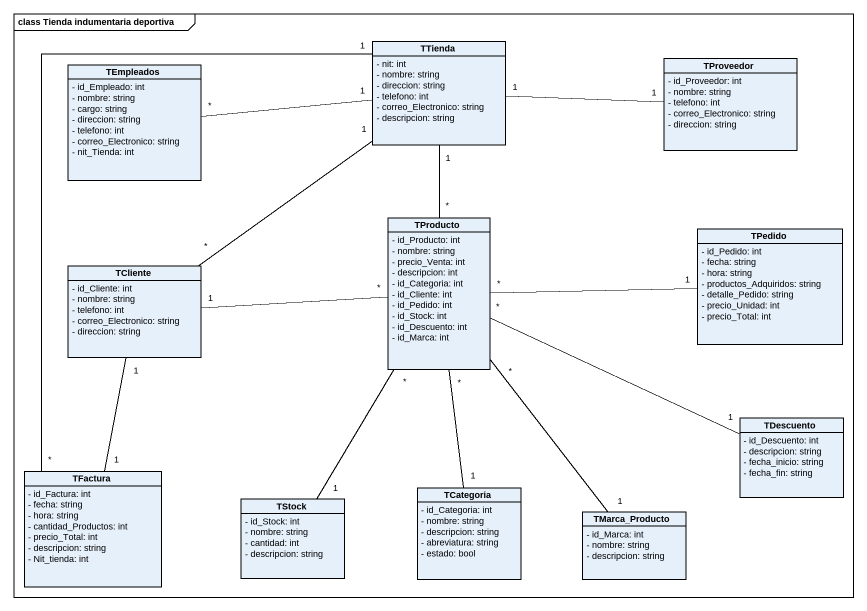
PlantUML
@startuml
mainframe class Tienda indumentaria deportiva
hide circle
hide empty members
skinparam classAttributeIconSize 0
class TTienda {
  - nit: int
  - nombre: string
  - direccion: string
  - telefono: int
  - correo_Electronico: string
  - descripcion: string
}
class TProveedor {
  - id_Proveedor: int
  - nombre: string
  - telefono: int
  - correo_Electronico: string
  - direccion: string
}
class TEmpleados {
  - id_Empleado: int
  - nombre: string
  - cargo: string
  - direccion: string
  - telefono: int
  - correo_Electronico: string
  - nit_Tienda: int
}
class TProducto {
  - id_Producto: int
  - nombre: string
  - precio_Venta: int
  - descripcion: int
  - id_Categoria: int
  - id_Cliente: int
  - id_Pedido: int
  - id_Stock: int
  - id_Descuento: int
  - id_Marca: int
}
class TPedido {
  - id_Pedido: int
  - fecha: string
  - hora: string
  - productos_Adquiridos: string
  - detalle_Pedido: string
  - precio_Unidad: int
  - precio_Total: int
}
class TCliente {
  - id_Cliente: int
  - nombre: string
  - telefono: int
  - correo_Electronico: string
  - direccion: string
}
class TDescuento {
  - id_Descuento: int
  - descripcion: string
  - fecha_inicio: string
  - fecha_fin: string
}
class TFactura {
  - id_Factura: int
  - fecha: string
  - hora: string
  - cantidad_Productos: int
  - precio_Total: int
  - descripcion: string
  - Nit_tienda: int
}
class TCategoria {
  - id_Categoria: int
  - nombre: string
  - descripcion: string
  - abreviatura: string
  - estado: bool
}
class TStock {
  - id_Stock: int
  - nombre: string
  - cantidad: int
  - descripcion: string
}
class TMarca_Producto {
  - id_Marca: int
  - nombre: string
  - descripcion: string
}
TTienda "1" -right- "1" TProveedor
TTienda "1" -- "*" TProducto
TTienda "1" -- "*" TCliente
TTienda "1" -- "*" TFactura
TEmpleados "*" -right- "1" TTienda
TProducto "*" -right- "1" TPedido
TProducto "*" -right- "1" TDescuento
TProducto "*" -- "1" TCategoria
TProducto "*" -- "1" TStock
TProducto "*" -- "1" TMarca_Producto
TCliente "1" -right- "*" TProducto
TCliente "1" -- "1" TFactura
@enduml
